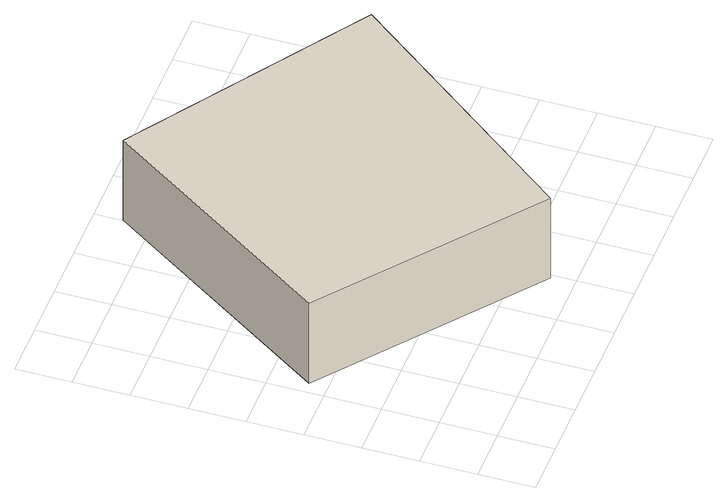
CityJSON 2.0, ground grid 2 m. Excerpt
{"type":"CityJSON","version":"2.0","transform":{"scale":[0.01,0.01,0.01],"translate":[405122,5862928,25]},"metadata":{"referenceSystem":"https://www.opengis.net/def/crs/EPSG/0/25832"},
"CityObjects":{
"building1":{"type":"Building","attributes":{"Gemeindeschluessel":"03454033","BezugspunktDach":"4000","AbsoluteHoehe":"25.294","MittlereTraufHoehe":"28.794","Firsthoehe":"28.794","function":"31001_2000","measuredHeight":3.5},"address":[{"country":"Germany","locality":"Lorup"}],"geometry":[{"type":"MultiSurface","lod":"1","boundaries":[[[0,1,2,3]],[[4,5,6,7]],[[4,7,3,2]],[[5,4,2,1]],[[6,5,1,0]],[[7,6,0,3]]]}]}
},
"vertices":[
[788,86,379],[1451,932,379],[605,1501,379],[45,667,379],[605,1501,29],[1451,932,29],[788,86,29],[45,667,29]
]}
